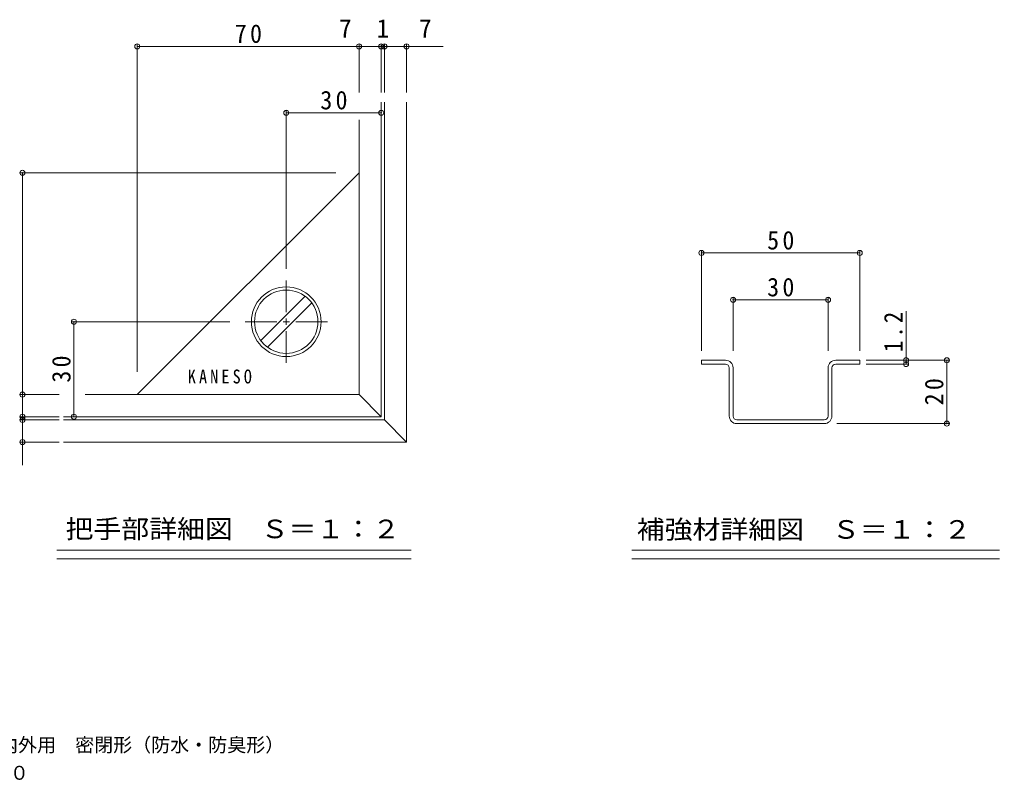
# Model space of a CAD drawing. Units: millimetres, scale not verified. Extents: x -323 to 376, y -274 to 227.
# Drawn here: x -25.2 to 284, y -273.8 to -33.3 of the extents above; entities that cross this region are included whole.
import ezdxf
from ezdxf.enums import TextEntityAlignment as Align

# ---------------------------------------------------------------- set-up
doc = ezdxf.new("R2010")
doc.units = ezdxf.units.MM
doc.header["$LTSCALE"] = 2
doc.header["$PDMODE"] = 32
doc.header["$PDSIZE"] = 1.6
doc.linetypes.add('CHAIN1', pattern=[8, 5, -1, 1, -1])
for name, color, linetype, lineweight in [('D-1', 2, 'Continuous', 9), ('D-2', 3, 'Continuous', 9), ('D-4', 7, 'Continuous', 9)]:
    doc.layers.add(name, color=color, linetype=linetype, lineweight=lineweight)
doc.layers.add('F-4', color=7, linetype='Continuous')
doc.styles.add('ＭＳ ゴシック', font='')
doc.styles.get('ＭＳ ゴシック').set_extended_font_data('MS Gothic')

msp = doc.modelspace()

# ---------------------------------------------------------------- linework, layer by layer
at = {"layer": 'D-1'}
msp.add_line((96.943, -166.68), (89.943, -159.68), dxfattribs=at)
for points in [[(89.943, -59.345), (89.943, -159.68), (-11.351, -159.68)], [(96.943, -59.345), (96.943, -166.68), (-11.351, -166.68)]]:
    msp.add_lwpolyline(points, dxfattribs=at)
at = {"layer": 'D-2'}
for p, q in [((81.943, -64.924), (81.943, -151.68)), ((81.943, -81.68), (11.943, -151.68)), ((64.873, -120.628), (50.891, -134.61)), ((66.995, -122.749), (53.012, -136.731)), ((81.943, -151.68), (-4.534, -151.68)), ((88.943, -158.68), (81.943, -151.68))]:
    msp.add_line(p, q, dxfattribs=at)
at = {"layer": 'D-2', "linetype": 'CHAIN1'}
for p, q in [((58.943, -115.68), (58.943, -141.68)), ((71.943, -128.68), (45.943, -128.68))]:
    msp.add_line(p, q, dxfattribs=at)
at = {"layer": 'D-2', "color": 2}
for p, q in [((189.957, -140.847), (197.557, -140.847)), ((189.957, -140.847), (189.957, -142.047)), ((189.957, -142.047), (197.557, -142.047)), ((232.357, -140.847), (239.957, -140.847)), ((232.357, -142.047), (239.957, -142.047)), ((239.957, -140.847), (239.957, -142.047)), ((198.757, -158.447), (198.757, -143.247)), ((199.957, -158.447), (199.957, -143.247)), ((229.957, -158.447), (229.957, -143.247)), ((231.157, -158.447), (231.157, -143.247)), ((201.157, -159.647), (228.757, -159.647)), ((201.157, -160.847), (228.757, -160.847))]:
    msp.add_line(p, q, dxfattribs=at)
at = {"layer": 'D-2'}
msp.add_lwpolyline([(88.943, -59.345), (88.943, -158.68), (-11.351, -158.68)], dxfattribs=at)
for radius in [11, 10]:
    msp.add_circle((58.943, -128.68), radius, dxfattribs=at)
at = {"layer": 'D-2', "color": 2}
for centre, radius, start, end in [((197.557, -143.247), 2.4, 0, 90), ((197.557, -143.247), 1.2, 0, 90), ((232.357, -143.247), 2.4, 90, 180), ((232.357, -143.247), 1.2, 90, 180), ((201.157, -158.447), 2.4, 180, 270), ((201.157, -158.447), 1.2, 180, 270), ((228.757, -158.447), 1.2, 270, 0), ((228.757, -158.447), 2.4, 270, 0)]:
    msp.add_arc(centre, radius, start, end, dxfattribs=at)
at = {"layer": 'D-4'}
for p, q in [((11.943, -144.506), (11.943, -41.167)), ((11.943, -41.767), (108.518, -41.767)), ((81.943, -56.322), (81.943, -41.167)), ((88.943, -56.322), (88.943, -41.167)), ((89.943, -56.322), (89.943, -41.167)), ((96.943, -56.322), (96.943, -41.167)), ((58.943, -111.972), (58.943, -62.143)), ((58.943, -62.743), (88.943, -62.743)), ((74.58, -81.68), (-24.906, -81.68)), ((-24.306, -174.009), (-24.306, -81.68)), ((189.957, -137.867), (189.957, -106.371)), ((189.957, -106.971), (239.957, -106.971)), ((239.957, -137.867), (239.957, -106.371)), ((199.957, -137.867), (199.957, -121.166)), ((199.957, -121.766), (229.957, -121.766)), ((229.957, -137.867), (229.957, -121.166)), ((254.545, -142.047), (254.545, -125.353)), ((41.19, -128.68), (-8.639, -128.68)), ((-8.039, -158.68), (-8.039, -128.68)), ((241.925, -140.847), (268.017, -140.847)), ((241.925, -142.047), (255.145, -142.047)), ((267.417, -160.847), (267.417, -140.847)), ((-12.748, -151.68), (-24.906, -151.68)), ((-12.748, -158.68), (-24.906, -158.68)), ((-12.748, -159.68), (-24.906, -159.68)), ((232.762, -160.847), (268.017, -160.847)), ((-12.748, -166.68), (-24.906, -166.68)), ((-13.489, -200.818), (98.34, -200.818)), ((167.97, -200.818), (284.019, -200.818)), ((-13.489, -203.49), (98.34, -203.49)), ((167.97, -203.49), (284.019, -203.49))]:
    msp.add_line(p, q, dxfattribs=at)
for p in [(11.943, -41.767), (81.943, -41.767), (88.943, -41.767), (89.943, -41.767), (96.943, -41.767), (58.943, -62.743), (88.943, -62.743), (-24.306, -81.68), (189.957, -106.971), (239.957, -106.971), (199.957, -121.766), (229.957, -121.766), (-8.039, -128.68), (254.545, -140.847), (254.545, -142.047), (267.417, -140.847), (-24.306, -151.68), (-24.306, -158.68), (-24.306, -159.68), (-8.039, -158.68), (267.417, -160.847), (-24.306, -166.68)]:
    msp.add_point(p, dxfattribs=at)

# ---------------------------------------------------------------- texts
at = {"layer": 'D-2', "color": 7, "insert": (27.882, -148.249), "char_height": 4.399, "attachment_point": 7, "style": 'ＭＳ ゴシック'}
msp.add_mtext('\\T1.39;\\W0.85;KANESO', dxfattribs=at)
at = {"layer": 'D-4', "color": 2, "style": 'ＭＳ ゴシック'}
for s, p in [('7', (75.627, -40.767)), ('1', (87.443, -40.767)), ('7', (100.863, -40.767))]:
    msp.add_text(s, height=5.865, dxfattribs=at).set_placement(p, align=Align.BOTTOM_LEFT)
at = {"layer": 'D-4', "color": 2, "style": 'ＭＳ ゴシック', "width": 1.1}
for s, p in [('把手部詳細図\u3000Ｓ＝１：２', (-10.704, -198.786)), ('補強材詳細図\u3000Ｓ＝１：２', (169.556, -198.949))]:
    msp.add_text(s, height=5.865, dxfattribs=at).set_placement(p, align=Align.BOTTOM_LEFT)
at = {"layer": 'D-4', "color": 2, "char_height": 5.865, "attachment_point": 7, "style": 'ＭＳ ゴシック'}
for s, insert in [('\\T1.27;\\W0.95;70', (42.693, -40.767)), ('\\T1.27;\\W0.95;30', (69.693, -61.743)), ('\\T1.27;\\W0.95;50', (210.707, -105.971)), ('\\T1.27;\\W0.95;30', (210.707, -120.766))]:
    msp.add_mtext(s, dxfattribs=dict(at, insert=insert))
at = {"layer": 'D-4', "color": 2, "char_height": 5.865, "attachment_point": 7, "rotation": 90, "style": 'ＭＳ ゴシック'}
for s, insert in [('\\T1.27;\\W0.9;1.2', (253.545, -138.275)), ('\\T1.27;\\W0.95;30', (-9.039, -147.93)), ('\\T1.27;\\W0.95;20', (266.417, -155.097))]:
    msp.add_mtext(s, dxfattribs=dict(at, insert=insert))
at = {"layer": 'F-4', "style": 'ＭＳ ゴシック'}
for s, p in [('フロアーハッチ\u3000張物用（適用床材：3mm以下）屋内外用\u3000密閉形（防水・防臭形）', (-166.666, -265.779)), ('ステンレス製\u3000ボルト固定式\u3000ＭＳＥＭ－Ｐ－３５０', (-166.289, -274.605))]:
    msp.add_text(s, height=4.399, dxfattribs=at).set_placement(p, align=Align.BOTTOM_LEFT)

doc.saveas('drawing.dxf')
